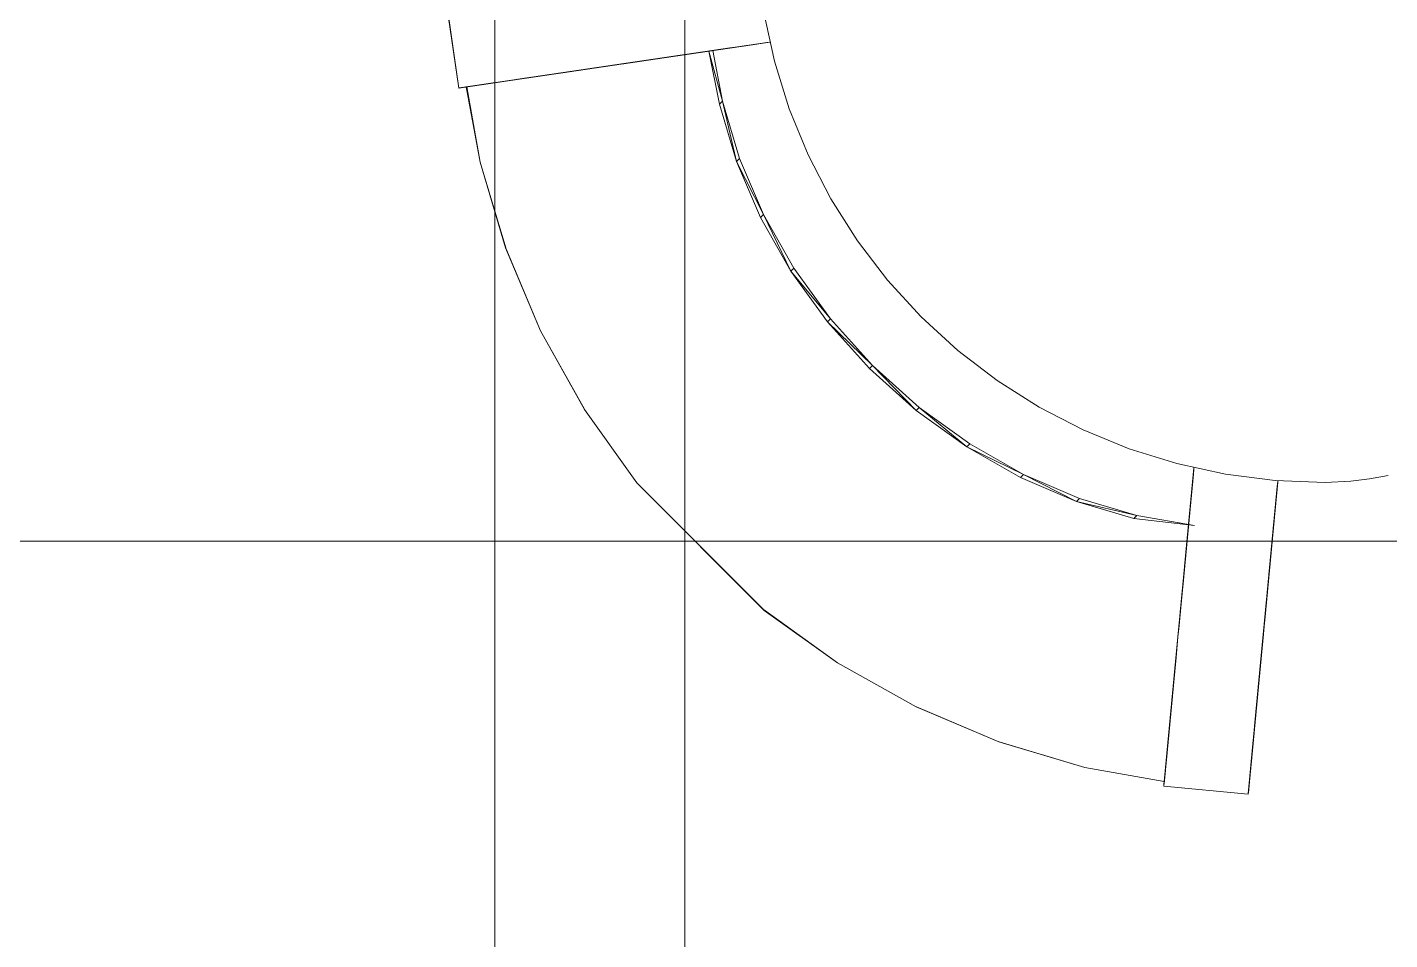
# Model space of a CAD drawing. Extents: x -566 to 72611, y -487 to 32334.
# Drawn here: x 49.32 to 67.44, y 24.84 to 36.98 of the extents above; entities that cross this region are included whole.
import ezdxf

# ---------------------------------------------------------------- set-up
doc = ezdxf.new("R2010")
doc.units = 0
doc.header["$LTSCALE"] = 0.5
doc.header["$MEASUREMENT"] = 0
doc.layers.add('ceilling', color=141, linetype='CONTINUOUS', lineweight=18)
doc.layers.add('floor', color=7, linetype='CONTINUOUS', lineweight=5, true_color=0xcfcfcf)
doc.layers.add('layout', color=7, linetype='CONTINUOUS', lineweight=5, true_color=0xcfcfcf)

msp = doc.modelspace()

# ---------------------------------------------------------------- hatches: boundary and pattern name
at = {"layer": 'floor'}
h = msp.add_hatch(dxfattribs=at)
h.set_pattern_fill('ANSI37', color=256, scale=100, angle=45)
h.set_pattern_definition([(90, (243.028, 267.632), (-12.5, 9e-16), []), (180, (243.028, 267.632), (-9e-16, -12.5), [])])
h.paths.add_polyline_path([(253.46925, 349.5), (154.11744, 349.5), (154.11744, 348.5), (101.14781, 348.5), (101.14781, 349.5), (0, 349.5), (0, 344.5), (36, 344.5, -0.33835703), (0, 308.66941), (0, 308.5), (0, 173.75), (253.46925, 173.75)])
h.paths.add_polyline_path([(36, 344.5), (0, 344.5), (0, 308.66941, 0.33835703)], flags=17)
h.paths.add_polyline_path([(253.46925, 173.75), (0, 173.75), (0, 173.74997), (0, 169.75), (253.46925, 169.75)])
h.paths.add_polyline_path([(253.46925, 169.75), (0, 169.75), (0, 149.21137), (36, 149.21137, -0.33835703), (0, 113.38078), (0, 113.21137), (0, 29.94998), (0, -5), (253.46925, -5)])
h.paths.add_polyline_path([(36, 149.21137), (0, 149.21137), (0, 113.38078, 0.33835703)], flags=17)
h.paths.add_polyline_path([(575.25, 169.75), (510, 169.75), (474.75, 169.75), (327.5, 169.75), (285.46925, 169.75), (285.46925, 165.75), (253.46925, 165.75), (253.46925, -5), (263.99725, -5), (263.99725, 95.99051), (287, 95.99051), (287, 97.5), (292, 97.5), (292, -5), (341.25, -5), (341.25, 13.02988), (341.25012, 15.02988), (346.24839, 15.02988, 0.36108524), (374.08728, 41.24999), (346.25012, 41.24999), (346.25012, 42.99999), (341.25, 42.99999), (341.25, 44.99999), (341.25, 97.5), (357.75, 97.5), (405.75, 97.5), (575.25, 97.5)])

# ---------------------------------------------------------------- linework, layer by layer
at = {"layer": 'ceilling'}
msp.add_line((58.06343, 169.75), (58.06343, -5), dxfattribs=at)
at = {"layer": 'layout'}
for points in [[(55.05875, 36.1685, 2.3725), (54.89531, 37.28333, 2.41261), (54.89406, 37.2832, 2.3725)], [(59.25301, 36.52538, -9.66339), (59.1121, 37.17401, -10.79021), (59.25301, 36.52538, -10.79021)], [(59.1121, 37.17401, -10.79021), (59.25301, 36.52538, -9.66339), (59.1121, 37.17401, -9.66339)], [(57.42163, 36.51735, -6.62705), (58.49921, 36.67652, -6.42702), (56.72363, 36.41433, -3.52189)], [(56.72363, 36.41433, -3.52189), (58.49921, 36.67652, -6.42702), (57.79719, 36.57285, -3.30401)], [(56.92414, 36.44394, -23.26528), (58.00237, 36.60315, -23.46133), (58.10901, 36.6189, -22.93483)], [(56.92414, 36.44394, -23.26528), (58.10901, 36.6189, -22.93483), (57.03126, 36.45973, -22.73653)], [(57.03126, 36.45973, -22.73653), (58.10901, 36.6189, -22.93483), (58.21687, 36.63483, -22.40855)], [(57.03126, 36.45973, -22.73653), (58.21687, 36.63483, -22.40855), (57.13968, 36.47579, -22.20801)], [(57.13968, 36.47579, -22.20801), (58.21687, 36.63483, -22.40855), (58.32597, 36.65088, -21.88249)], [(57.13968, 36.47579, -22.20801), (58.32597, 36.65088, -21.88249), (57.24921, 36.49193, -21.67971)], [(57.24921, 36.49193, -21.67971), (58.32597, 36.65088, -21.88249), (58.43633, 36.66724, -21.35667)], [(57.24921, 36.49193, -21.67971), (58.43633, 36.66724, -21.35667), (57.35996, 36.50824, -21.15164)], [(57.35996, 36.50824, -21.15164), (58.43633, 36.66724, -21.35667), (58.54824, 36.68377, -20.82926)], [(57.35996, 36.50824, -21.15164), (58.54824, 36.68377, -20.82926), (57.47152, 36.52477, -20.62576)], [(58.09624, 36.617, -10.24316), (59.18227, 36.77738, -10.08892), (57.42163, 36.51735, -6.62705)], [(57.42163, 36.51735, -6.62705), (59.18227, 36.77738, -10.08892), (58.49921, 36.67652, -6.42702)], [(57.47152, 36.52477, -20.62576), (58.54824, 36.68377, -20.82926), (58.66256, 36.70064, -20.27553)], [(57.47152, 36.52477, -20.62576), (58.66256, 36.70064, -20.27553), (57.58403, 36.54139, -20.08112)], [(57.58403, 36.54139, -20.08112), (58.66256, 36.70064, -20.27553), (58.76994, 36.71653, -19.71866)], [(57.58403, 36.54139, -20.08112), (58.76994, 36.71653, -19.71866), (57.68891, 36.55684, -19.53712)], [(57.68891, 36.55684, -19.53712), (58.76994, 36.71653, -19.71866), (58.86989, 36.7312, -19.16055)], [(57.68891, 36.55684, -19.53712), (58.86989, 36.7312, -19.16055), (57.78662, 36.57134, -18.99194)], [(57.78662, 36.57134, -18.99194), (58.86989, 36.7312, -19.16055), (58.96251, 36.74492, -18.6013)], [(57.78662, 36.57134, -18.99194), (58.96251, 36.74492, -18.6013), (57.87708, 36.58463, -18.44562)], [(57.87708, 36.58463, -18.44562), (58.96251, 36.74492, -18.6013), (59.04779, 36.75753, -18.04098)], [(57.87708, 36.58463, -18.44562), (59.04779, 36.75753, -18.04098), (57.96037, 36.59698, -17.89826)], [(57.96037, 36.59698, -17.89826), (59.04779, 36.75753, -18.04098), (59.12556, 36.76901, -17.47968)], [(57.96037, 36.59698, -17.89826), (59.12556, 36.76901, -17.47968), (58.03638, 36.60816, -17.34996)], [(58.03638, 36.60816, -17.34996), (59.12556, 36.76901, -17.47968), (59.19596, 36.77941, -16.91752)], [(58.03638, 36.60816, -17.34996), (59.19596, 36.77941, -16.91752), (58.10508, 36.61834, -16.8008)], [(58.38115, 36.65906, -21.61958), (58.56239, 35.9941, -7.70406), (58.43633, 36.66724, -21.35667)], [(58.56239, 35.9941, -7.70406), (58.38115, 36.65906, -21.61958), (58.52174, 35.95344, -6.81451)], [(55.70708, 36.26423, 0.5901), (56.83252, 36.43043, 0.64411), (55.63595, 36.2537, 0.81604)], [(55.63595, 36.2537, 0.81604), (56.83252, 36.43043, 0.64411), (56.76066, 36.41977, 0.88293)], [(55.77527, 36.27424, 0.36337), (56.9014, 36.44061, 0.40448), (55.70708, 36.26423, 0.5901)], [(55.70708, 36.26423, 0.5901), (56.9014, 36.44061, 0.40448), (56.83252, 36.43043, 0.64411)], [(55.84065, 36.28395, 0.13587), (56.96687, 36.45024, 0.16516), (55.77527, 36.27424, 0.36337)], [(55.77527, 36.27424, 0.36337), (56.96687, 36.45024, 0.16516), (56.9014, 36.44061, 0.40448)], [(55.9034, 36.29319, -0.09352), (57.02008, 36.45814, -0.03547), (55.84065, 36.28395, 0.13587)], [(55.84065, 36.28395, 0.13587), (57.02008, 36.45814, -0.03547), (56.96687, 36.45024, 0.16516)], [(55.95515, 36.30082, -0.28871), (57.07231, 36.46582, -0.23518), (55.9034, 36.29319, -0.09352)], [(55.9034, 36.29319, -0.09352), (57.07231, 36.46582, -0.23518), (57.02008, 36.45814, -0.03547)], [(56.0066, 36.30842, -0.48521), (57.12392, 36.47342, -0.43505), (55.95515, 36.30082, -0.28871)], [(55.95515, 36.30082, -0.28871), (57.12392, 36.47342, -0.43505), (57.07231, 36.46582, -0.23518)], [(56.05731, 36.31589, -0.68188), (57.17476, 36.48092, -0.63507), (56.0066, 36.30842, -0.48521)], [(56.0066, 36.30842, -0.48521), (57.17476, 36.48092, -0.63507), (57.12392, 36.47342, -0.43505)], [(56.1075, 36.32335, -0.87869), (57.22504, 36.4883, -0.83524), (56.05731, 36.31589, -0.68188)], [(56.05731, 36.31589, -0.68188), (57.22504, 36.4883, -0.83524), (57.17476, 36.48092, -0.63507)], [(56.15687, 36.3306, -1.07565), (57.27463, 36.49568, -1.03557), (56.1075, 36.32335, -0.87869)], [(56.1075, 36.32335, -0.87869), (57.27463, 36.49568, -1.03557), (57.22504, 36.4883, -0.83524)], [(56.20573, 36.33785, -1.27277), (57.32353, 36.50289, -1.23604), (56.15687, 36.3306, -1.07565)], [(56.15687, 36.3306, -1.07565), (57.32353, 36.50289, -1.23604), (57.27463, 36.49568, -1.03557)], [(56.25385, 36.34498, -1.47002), (57.37182, 36.51001, -1.43665), (56.20573, 36.33785, -1.27277)], [(56.20573, 36.33785, -1.27277), (57.37182, 36.51001, -1.43665), (57.32353, 36.50289, -1.23604)], [(57.38788, 36.51243, -26.62492), (56.20858, 36.33829, -26.97201), (57.28952, 36.49789, -27.15346)], [(56.20858, 36.33829, -26.97201), (57.38788, 36.51243, -26.62492), (56.30702, 36.35274, -26.44234)], [(56.30128, 36.35192, -1.66742), (57.41934, 36.51705, -1.63742), (56.25385, 36.34498, -1.47002)], [(56.25385, 36.34498, -1.47002), (57.41934, 36.51705, -1.63742), (57.37182, 36.51001, -1.43665)], [(56.34806, 36.35883, -1.86497), (57.4663, 36.52395, -1.83832), (56.30128, 36.35192, -1.66742)], [(56.30128, 36.35192, -1.66742), (57.4663, 36.52395, -1.83832), (57.41934, 36.51705, -1.63742)], [(56.30702, 36.35274, -26.44234), (57.38788, 36.51243, -26.62492), (57.48719, 36.52706, -26.09712)], [(56.30702, 36.35274, -26.44234), (57.48719, 36.52706, -26.09712), (56.40685, 36.36755, -25.9123)], [(56.39424, 36.36565, -2.06264), (57.51256, 36.53086, -2.03936), (56.34806, 36.35883, -1.86497)], [(56.34806, 36.35883, -1.86497), (57.51256, 36.53086, -2.03936), (57.4663, 36.52395, -1.83832)], [(56.43978, 36.37242, -2.26046), (57.55801, 36.53755, -2.24016), (56.39424, 36.36565, -2.06264)], [(56.39424, 36.36565, -2.06264), (57.55801, 36.53755, -2.24016), (57.51256, 36.53086, -2.03936)], [(56.40685, 36.36755, -25.9123), (57.48719, 36.52706, -26.09712), (57.58779, 36.54195, -25.56954)], [(56.40685, 36.36755, -25.9123), (57.58779, 36.54195, -25.56954), (56.50792, 36.38248, -25.38247)], [(56.48475, 36.37907, -2.45884), (57.55801, 36.53755, -2.24016), (56.43978, 36.37242, -2.26046)], [(56.72363, 36.41433, -3.52189), (57.79719, 36.57285, -3.30401), (56.48475, 36.37907, -2.45884)], [(56.48475, 36.37907, -2.45884), (57.79719, 36.57285, -3.30401), (57.55801, 36.53755, -2.24016)], [(56.50792, 36.38248, -25.38247), (57.58779, 36.54195, -25.56954), (57.68964, 36.55697, -25.04217)], [(56.50792, 36.38248, -25.38247), (57.68964, 36.55697, -25.04217), (56.61008, 36.39754, -24.85285)], [(56.61008, 36.39754, -24.85285), (57.68964, 36.55697, -25.04217), (57.79266, 36.5722, -24.51501)], [(56.61008, 36.39754, -24.85285), (57.79266, 36.5722, -24.51501), (56.71357, 36.41282, -24.32344)], [(56.71357, 36.41282, -24.32344), (57.79266, 36.5722, -24.51501), (57.89689, 36.58761, -23.98806)], [(56.81827, 36.42827, -23.79425), (57.89689, 36.58761, -23.98806), (56.71357, 36.41282, -24.32344)], [(56.81827, 36.42827, -23.79425), (57.89689, 36.58761, -23.98806), (58.00237, 36.60315, -23.46133)], [(56.81827, 36.42827, -23.79425), (58.00237, 36.60315, -23.46133), (56.92414, 36.44394, -23.26528)], [(59.44977, 35.89255, -9.66339), (59.25301, 36.52538, -10.79021), (59.44977, 35.89255, -10.79021)], [(59.25301, 36.52538, -10.79021), (59.44977, 35.89255, -9.66339), (59.25301, 36.52538, -9.66339)], [(55.1496, 36.18192, 2.15306), (56.0741, 36.31843, 2.15663), (55.05875, 36.1685, 2.3725)], [(55.05875, 36.1685, 2.3725), (56.0741, 36.31843, 2.15663), (55.98519, 36.30531, 2.29151)], [(55.05875, 36.1685, 2.3725), (55.98519, 36.30531, 2.29151), (55.89378, 36.29176, 2.42491)], [(55.05875, 36.1685, 2.3725), (55.89378, 36.29176, 2.42491), (55.05996, 36.16867, 2.41261)], [(55.05996, 36.16867, 2.41261), (55.89378, 36.29176, 2.42491), (55.0657, 36.16949, 2.45235)], [(55.0657, 36.16949, 2.45235), (55.89378, 36.29176, 2.42491), (55.80004, 36.27795, 2.55679)], [(55.0657, 36.16949, 2.45235), (55.80004, 36.27795, 2.55679), (55.07593, 36.171, 2.49127)], [(55.07593, 36.171, 2.49127), (55.80004, 36.27795, 2.55679), (55.09052, 36.17316, 2.52892)], [(55.09052, 36.17316, 2.52892), (55.80004, 36.27795, 2.55679), (55.1092, 36.17588, 2.56487)], [(55.1092, 36.17588, 2.56487), (55.80004, 36.27795, 2.55679), (55.77311, 36.27398, 2.59033)], [(55.1092, 36.17588, 2.56487), (55.77311, 36.27398, 2.59033), (55.1319, 36.17925, 2.59869)], [(55.1319, 36.17925, 2.59869), (55.77311, 36.27398, 2.59033), (55.7429, 36.26949, 2.62125)], [(55.1319, 36.17925, 2.59869), (55.7429, 36.26949, 2.62125), (55.15836, 36.18318, 2.62999)], [(55.23773, 36.19496, 1.9326), (56.16058, 36.33121, 2.02032), (55.1496, 36.18192, 2.15306)], [(55.1496, 36.18192, 2.15306), (56.16058, 36.33121, 2.02032), (56.0741, 36.31843, 2.15663)], [(55.15836, 36.18318, 2.62999), (55.7429, 36.26949, 2.62125), (55.70967, 36.26457, 2.64924)], [(55.15836, 36.18318, 2.62999), (55.70967, 36.26457, 2.64924), (55.18814, 36.18758, 2.65841)], [(55.18814, 36.18758, 2.65841), (55.70967, 36.26457, 2.64924), (55.67384, 36.25931, 2.67405)], [(55.18814, 36.18758, 2.65841), (55.67384, 36.25931, 2.67405), (55.22107, 36.19245, 2.68362)], [(55.22107, 36.19245, 2.68362), (55.67384, 36.25931, 2.67405), (55.63552, 36.25361, 2.69545)], [(55.22107, 36.19245, 2.68362), (55.63552, 36.25361, 2.69545), (55.25655, 36.19772, 2.70532)], [(55.32305, 36.20752, 1.71115), (56.32597, 36.35555, 1.74352), (55.23773, 36.19496, 1.9326)], [(55.23773, 36.19496, 1.9326), (56.32597, 36.35555, 1.74352), (56.24453, 36.34359, 1.8826)], [(55.23773, 36.19496, 1.9326), (56.24453, 36.34359, 1.8826), (56.16058, 36.33121, 2.02032)], [(55.25655, 36.19772, 2.70532), (55.63552, 36.25361, 2.69545), (55.59534, 36.2477, 2.71323)], [(55.25655, 36.19772, 2.70532), (55.59534, 36.2477, 2.71323), (55.27899, 36.201, 2.716)], [(55.27899, 36.201, 2.716), (55.59534, 36.2477, 2.71323), (55.55348, 36.24157, 2.72723)], [(55.40549, 36.21969, 1.48873), (56.4049, 36.36725, 1.60313), (55.32305, 36.20752, 1.71115)], [(55.32305, 36.20752, 1.71115), (56.4049, 36.36725, 1.60313), (56.32597, 36.35555, 1.74352)], [(55.4852, 36.23147, 1.26539), (56.55505, 36.38939, 1.31857), (55.40549, 36.21969, 1.48873)], [(55.40549, 36.21969, 1.48873), (56.55505, 36.38939, 1.31857), (56.48129, 36.37855, 1.46147)], [(55.40549, 36.21969, 1.48873), (56.48129, 36.37855, 1.46147), (56.4049, 36.36725, 1.60313)], [(55.56193, 36.24278, 1.04115), (56.62618, 36.39992, 1.1745), (55.4852, 36.23147, 1.26539)], [(55.4852, 36.23147, 1.26539), (56.62618, 36.39992, 1.1745), (56.55505, 36.38939, 1.31857)], [(55.63595, 36.2537, 0.81604), (56.76066, 36.41977, 0.88293), (55.56193, 36.24278, 1.04115)], [(55.56193, 36.24278, 1.04115), (56.76066, 36.41977, 0.88293), (56.69476, 36.41006, 1.02927)], [(55.56193, 36.24278, 1.04115), (56.69476, 36.41006, 1.02927), (56.62618, 36.39992, 1.1745)], [(55.34014, 35.1838, 2.30042), (55.15279, 36.18236, 2.65727), (55.16342, 36.18392, 2.62991)], [(55.27899, 36.201, 2.716), (55.55348, 36.24157, 2.72723), (55.33389, 36.20911, 2.73724)], [(55.33389, 36.20911, 2.73724), (55.29431, 36.20329, 2.72327), (55.27899, 36.201, 2.716)], [(55.33389, 36.20911, 2.73724), (55.55348, 36.24157, 2.72723), (55.51036, 36.23514, 2.73733)], [(55.33389, 36.20911, 2.73724), (55.51036, 36.23514, 2.73733), (55.37782, 36.21559, 2.74337)], [(55.37782, 36.21559, 2.74337), (55.51036, 36.23514, 2.73733), (55.46643, 36.22866, 2.74341)], [(55.37782, 36.21559, 2.74337), (55.46643, 36.22866, 2.74341), (55.42206, 36.2221, 2.74544)], [(58.74866, 35.19153, -6.83897), (58.56239, 35.9941, -7.70406), (58.52174, 35.95344, -6.81451)], [(58.56239, 35.9941, -7.70406), (58.74866, 35.19153, -6.83897), (58.78932, 35.23218, -7.72852)], [(59.70082, 35.28017, -9.66339), (59.44977, 35.89255, -10.79021), (59.70082, 35.28017, -10.79021)], [(59.44977, 35.89255, -10.79021), (59.70082, 35.28017, -9.66339), (59.44977, 35.89255, -9.66339)], [(55.34014, 35.1838, 2.30042), (55.67997, 34.04278, 2.21686), (55.67833, 34.04079, 2.25709)], [(58.74866, 35.19153, -6.83897), (59.10839, 34.48757, -7.74798), (58.78932, 35.23218, -7.72852)], [(59.10839, 34.48757, -7.74798), (58.74866, 35.19153, -6.83897), (59.06773, 34.44691, -6.85843)], [(60.00425, 34.69277, -9.66339), (59.70082, 35.28017, -10.79021), (60.00425, 34.69277, -10.79021)], [(59.70082, 35.28017, -10.79021), (60.00425, 34.69277, -9.66339), (59.70082, 35.28017, -9.66339)], [(60.35789, 34.1349, -9.66339), (60.00425, 34.69277, -10.79021), (60.35789, 34.1349, -10.79021)], [(60.00425, 34.69277, -10.79021), (60.35789, 34.1349, -9.66339), (60.00425, 34.69277, -9.66339)], [(59.47368, 33.73195, -6.87256), (59.10839, 34.48757, -7.74798), (59.06773, 34.44691, -6.85843)], [(59.10839, 34.48757, -7.74798), (59.47368, 33.73195, -6.87256), (59.51434, 33.77261, -7.76212)], [(60.75898, 33.61055, -9.66339), (60.35789, 34.1349, -10.79021), (60.75898, 33.61055, -10.79021)], [(60.35789, 34.1349, -10.79021), (60.75898, 33.61055, -9.66339), (60.35789, 34.1349, -9.66339)], [(56.14267, 32.93926, 2.22424), (55.68019, 34.03997, 2.29725), (55.67833, 34.04079, 2.25709)], [(59.47368, 33.73195, -6.87256), (60.00038, 33.09908, -7.77069), (59.51434, 33.77261, -7.76212)], [(60.00038, 33.09908, -7.77069), (59.47368, 33.73195, -6.87256), (59.95973, 33.05842, -6.88113)], [(61.20463, 33.12381, -9.66339), (60.75898, 33.61055, -10.79021), (61.20463, 33.12381, -10.79021)], [(60.75898, 33.61055, -10.79021), (61.20463, 33.12381, -9.66339), (60.75898, 33.61055, -9.66339)], [(59.95973, 33.05842, -6.88113), (60.55853, 32.47809, -7.77356), (60.00038, 33.09908, -7.77069)], [(60.55853, 32.47809, -7.77356), (59.95973, 33.05842, -6.88113), (60.51779, 32.43735, -6.88401)], [(61.69139, 32.67813, -9.66339), (61.20463, 33.12381, -10.79021), (61.69139, 32.67813, -10.79021)], [(61.20463, 33.12381, -10.79021), (61.69139, 32.67813, -9.66339), (61.20463, 33.12381, -9.66339)], [(56.14267, 32.93926, 2.22424), (56.72894, 31.895, 2.16207), (56.72715, 31.89317, 2.20231)], [(62.21575, 32.27704, -9.66339), (61.69139, 32.67813, -10.79021), (62.21575, 32.27704, -10.79021)], [(61.69139, 32.67813, -10.79021), (62.21575, 32.27704, -9.66339), (61.69139, 32.67813, -9.66339)], [(61.13884, 31.87931, -6.88113), (60.55853, 32.47809, -7.77356), (60.51779, 32.43735, -6.88401)], [(61.17949, 31.91997, -7.77069), (61.13884, 31.87931, -6.88113), (60.55853, 32.47809, -7.77356)], [(62.77361, 31.9234, -9.66339), (62.21575, 32.27704, -10.79021), (62.77361, 31.9234, -10.79021)], [(62.21575, 32.27704, -10.79021), (62.77361, 31.9234, -9.66339), (62.21575, 32.27704, -9.66339)], [(57.42433, 30.91632, 2.19157), (56.72863, 31.89341, 2.2425), (56.72715, 31.89317, 2.20231)], [(61.81237, 31.39326, -6.87256), (61.17949, 31.91997, -7.77069), (61.13884, 31.87931, -6.88113)], [(61.17949, 31.91997, -7.77069), (61.81237, 31.39326, -6.87256), (61.85302, 31.43392, -7.76212)], [(63.36102, 31.61998, -9.66339), (62.77361, 31.9234, -10.79021), (63.36102, 31.61998, -10.79021)], [(62.77361, 31.9234, -10.79021), (63.36102, 31.61998, -9.66339), (62.77361, 31.9234, -9.66339)], [(63.97339, 31.36892, -9.66339), (63.36102, 31.61998, -10.79021), (63.97339, 31.36892, -10.79021)], [(63.36102, 31.61998, -10.79021), (63.97339, 31.36892, -9.66339), (63.36102, 31.61998, -9.66339)], [(61.81237, 31.39326, -6.87256), (62.56798, 31.02797, -7.74798), (61.85302, 31.43392, -7.76212)], [(62.56798, 31.02797, -7.74798), (61.81237, 31.39326, -6.87256), (62.52733, 30.98732, -6.85843)], [(64.60622, 31.17216, -9.66339), (63.97339, 31.36892, -10.79021), (64.60622, 31.17216, -10.79021)], [(63.97339, 31.36892, -10.79021), (64.60622, 31.17216, -9.66339), (63.97339, 31.36892, -9.66339)], [(65.25485, 31.03125, -9.66339), (64.60622, 31.17216, -10.79021), (65.25485, 31.03125, -10.79021)], [(64.60622, 31.17216, -10.79021), (65.25485, 31.03125, -9.66339), (64.60622, 31.17216, -9.66339)], [(63.27194, 30.66825, -6.83897), (62.56798, 31.02797, -7.74798), (62.52733, 30.98732, -6.85843)], [(62.56798, 31.02797, -7.74798), (63.27194, 30.66825, -6.83897), (63.3126, 30.7089, -7.72852)], [(64.82597, 31.03114, -10.00816), (64.7226, 29.93816, -10.16241), (64.65845, 29.2593, -6.5463)], [(64.82597, 31.03114, -10.00816), (64.65845, 29.2593, -6.5463), (64.76093, 30.34367, -6.34628)], [(64.82055, 30.97407, -17.39893), (64.7169, 29.87791, -17.26921), (64.82724, 31.04489, -16.83677)], [(64.82724, 31.04489, -16.83677), (64.7169, 29.87791, -17.26921), (64.72349, 29.94711, -16.72005)], [(64.8289, 31.06222, -10.2487), (64.72515, 29.96513, -10.37168), (64.7226, 29.93816, -10.16241)], [(64.8289, 31.06222, -10.2487), (64.7226, 29.93816, -10.16241), (64.82597, 31.03114, -10.00816)], [(64.82724, 31.04489, -16.83677), (64.72349, 29.94711, -16.72005), (64.83324, 31.10829, -16.2738)], [(64.83324, 31.10829, -16.2738), (64.72349, 29.94711, -16.72005), (64.72929, 30.00898, -16.1701)], [(64.83149, 31.09019, -10.4775), (64.72776, 29.99239, -10.59401), (64.72515, 29.96513, -10.37168)], [(64.83149, 31.09019, -10.4775), (64.72515, 29.96513, -10.37168), (64.8289, 31.06222, -10.2487)], [(64.83401, 31.11666, -10.70647), (64.73018, 30.01811, -10.81648), (64.72776, 29.99239, -10.59401)], [(64.83401, 31.11666, -10.70647), (64.72776, 29.99239, -10.59401), (64.83149, 31.09019, -10.4775)], [(65.91425, 30.94707, -9.66339), (65.25485, 31.03125, -10.79021), (65.91425, 30.94707, -10.79021)], [(65.25485, 31.03125, -10.79021), (65.91425, 30.94707, -9.66339), (65.25485, 31.03125, -9.66339)], [(67.16927, 30.96936, -9.66339), (67.41668, 31.01405, -10.79021), (67.41668, 31.01405, -9.66339)], [(67.41668, 31.01405, -10.79021), (67.16927, 30.96936, -9.66339), (67.16927, 30.96936, -10.79021)], [(59.1195, 29.22063, 2.24431), (57.42433, 30.91632, 2.19157), (59.11918, 29.21923, 2.20412)], [(64.79623, 30.71682, -19.0798), (64.69319, 29.62662, -18.91118), (64.80506, 30.81002, -18.52055)], [(64.80506, 30.81002, -18.52055), (64.69319, 29.62662, -18.91118), (64.70178, 29.71764, -18.36487)], [(64.80506, 30.81002, -18.52055), (64.70178, 29.71764, -18.36487), (64.81317, 30.89582, -17.96023)], [(64.81317, 30.89582, -17.96023), (64.70178, 29.71764, -18.36487), (64.70968, 29.80141, -17.81751)], [(64.81317, 30.89582, -17.96023), (64.70968, 29.80141, -17.81751), (64.82055, 30.97407, -17.39893)], [(64.82055, 30.97407, -17.39893), (64.70968, 29.80141, -17.81751), (64.7169, 29.87791, -17.26921)], [(65.84444, 29.8321, -10.16241), (65.94778, 30.9251, -10.00816), (65.78026, 29.15326, -6.5463)], [(65.78026, 29.15326, -6.5463), (65.94778, 30.9251, -10.00816), (65.88274, 30.23763, -6.34628)], [(65.83149, 29.69537, -17.81751), (65.93501, 30.78976, -17.96023), (65.94236, 30.86803, -17.39893)], [(65.83149, 29.69537, -17.81751), (65.94236, 30.86803, -17.39893), (65.83872, 29.77187, -17.26921)], [(65.83872, 29.77187, -17.26921), (65.94236, 30.86803, -17.39893), (65.94905, 30.93885, -16.83677)], [(65.83872, 29.77187, -17.26921), (65.94905, 30.93885, -16.83677), (65.8453, 29.84107, -16.72005)], [(66.57964, 30.92042, -9.66339), (65.91425, 30.94707, -10.79021), (66.57964, 30.92042, -10.79021)], [(65.91425, 30.94707, -10.79021), (66.57964, 30.92042, -9.66339), (65.91425, 30.94707, -9.66339)], [(66.57964, 30.92042, -9.66339), (66.92029, 30.93626, -10.79021), (66.92029, 30.93626, -9.66339)], [(66.92029, 30.93626, -10.79021), (66.57964, 30.92042, -9.66339), (66.57964, 30.92042, -10.79021)], [(66.92029, 30.93626, -9.66339), (67.16927, 30.96936, -10.79021), (67.16927, 30.96936, -9.66339)], [(67.16927, 30.96936, -10.79021), (66.92029, 30.93626, -9.66339), (66.92029, 30.93626, -10.79021)], [(63.27194, 30.66825, -6.83897), (64.07454, 30.48195, -7.70406), (63.3126, 30.7089, -7.72852)], [(64.07454, 30.48195, -7.70406), (63.27194, 30.66825, -6.83897), (64.03388, 30.4413, -6.81451)], [(64.78673, 30.61618, -19.6379), (64.68385, 29.52824, -19.45638), (64.79623, 30.71682, -19.0798)], [(64.79623, 30.71682, -19.0798), (64.68385, 29.52824, -19.45638), (64.69319, 29.62662, -18.91118)], [(65.815, 29.52058, -18.91119), (65.91807, 30.61076, -19.0798), (65.92687, 30.70398, -18.52055)], [(65.815, 29.52058, -18.91119), (65.92687, 30.70398, -18.52055), (65.82359, 29.6116, -18.36487)], [(65.82359, 29.6116, -18.36487), (65.92687, 30.70398, -18.52055), (65.93501, 30.78976, -17.96023)], [(65.82359, 29.6116, -18.36487), (65.93501, 30.78976, -17.96023), (65.83149, 29.69537, -17.81751)], [(64.03388, 30.4413, -6.81451), (64.8412, 30.35093, -7.675), (64.07454, 30.48195, -7.70406)], [(64.76561, 30.39303, -20.7485), (64.66324, 29.30958, -20.54501), (64.77653, 30.50813, -20.19478)], [(64.77653, 30.50813, -20.19478), (64.66324, 29.30958, -20.54501), (64.67388, 29.42272, -20.00036)], [(64.77653, 30.50813, -20.19478), (64.67388, 29.42272, -20.00036), (64.78673, 30.61618, -19.6379)], [(64.78673, 30.61618, -19.6379), (64.67388, 29.42272, -20.00036), (64.68385, 29.52824, -19.45638)], [(65.79569, 29.31668, -20.00036), (65.89834, 30.40209, -20.19477), (65.90855, 30.51014, -19.63791)], [(65.79569, 29.31668, -20.00036), (65.90855, 30.51014, -19.63791), (65.80566, 29.4222, -19.45638)], [(65.80566, 29.4222, -19.45638), (65.90855, 30.51014, -19.63791), (65.91807, 30.61076, -19.0798)], [(65.80566, 29.4222, -19.45638), (65.91807, 30.61076, -19.0798), (65.815, 29.52058, -18.91119)], [(64.74446, 30.16938, -21.80174), (64.64207, 29.08578, -21.59896), (64.75497, 30.2804, -21.27591)], [(64.75497, 30.2804, -21.27591), (64.64207, 29.08578, -21.59896), (64.65262, 29.19728, -21.07088)], [(64.75497, 30.2804, -21.27591), (64.65262, 29.19728, -21.07088), (64.76561, 30.39303, -20.7485)], [(64.76561, 30.39303, -20.7485), (64.65262, 29.19728, -21.07088), (64.66324, 29.30958, -20.54501)], [(64.67139, 29.39654, -2.1594), (64.76093, 30.34367, -6.34628), (64.69416, 29.63722, -3.22326)], [(65.77444, 29.09124, -21.07089), (65.87679, 30.17436, -21.27591), (65.88742, 30.28699, -20.7485)], [(65.77444, 29.09124, -21.07089), (65.88742, 30.28699, -20.7485), (65.78505, 29.20354, -20.54501)], [(65.78505, 29.20354, -20.54501), (65.88742, 30.28699, -20.7485), (65.89834, 30.40209, -20.19477)], [(65.78505, 29.20354, -20.54501), (65.89834, 30.40209, -20.19477), (65.79569, 29.31668, -20.00036)], [(64.73408, 30.05961, -22.3278), (64.63165, 28.97553, -22.12726), (64.74446, 30.16938, -21.80174)], [(64.74446, 30.16938, -21.80174), (64.63165, 28.97553, -22.12726), (64.64207, 29.08578, -21.59896)], [(65.78026, 29.15326, -6.5463), (65.88274, 30.23763, -6.34628), (65.71391, 28.45088, -3.44113)], [(65.71391, 28.45088, -3.44113), (65.88274, 30.23763, -6.34628), (65.81598, 29.53118, -3.22326)], [(65.76388, 28.97974, -21.59896), (65.86628, 30.06334, -21.80174), (65.87679, 30.17436, -21.27591)], [(65.76388, 28.97974, -21.59896), (65.87679, 30.17436, -21.27591), (65.77444, 29.09124, -21.07089)], [(64.72385, 29.95106, -22.85408), (64.62129, 28.86643, -22.65578), (64.73408, 30.05961, -22.3278)], [(64.73408, 30.05961, -22.3278), (64.62129, 28.86643, -22.65578), (64.63165, 28.97553, -22.12726)], [(65.7431, 28.76039, -22.65578), (65.84567, 29.84502, -22.85408), (65.8559, 29.95357, -22.3278)], [(65.7431, 28.76039, -22.65578), (65.8559, 29.95357, -22.3278), (65.75346, 28.86949, -22.12726)], [(65.75346, 28.86949, -22.12726), (65.8559, 29.95357, -22.3278), (65.86628, 30.06334, -21.80174)], [(65.75346, 28.86949, -22.12726), (65.86628, 30.06334, -21.80174), (65.76388, 28.97974, -21.59896)], [(65.72286, 28.54602, -23.7135), (65.82545, 29.6315, -23.90731), (65.83548, 29.73764, -23.38058)], [(65.72286, 28.54602, -23.7135), (65.83548, 29.73764, -23.38058), (65.73294, 28.65264, -23.18453)], [(65.73294, 28.65264, -23.18453), (65.83548, 29.73764, -23.38058), (65.84567, 29.84502, -22.85408)], [(65.73294, 28.65264, -23.18453), (65.84567, 29.84502, -22.85408), (65.7431, 28.76039, -22.65578)], [(65.71289, 28.44067, -24.24269), (65.81554, 29.5266, -24.43426), (65.82545, 29.6315, -23.90731)], [(65.71289, 28.44067, -24.24269), (65.82545, 29.6315, -23.90731), (65.72286, 28.54602, -23.7135)], [(65.71391, 28.45088, -3.44113), (65.81598, 29.53118, -3.22326), (65.69114, 28.21038, -2.37809)], [(65.69114, 28.21038, -2.37809), (65.81598, 29.53118, -3.22326), (65.79321, 29.2905, -2.1594)], [(65.69336, 28.2337, -25.30172), (65.79606, 29.32045, -25.48879), (65.80577, 29.42296, -24.96142)], [(65.69336, 28.2337, -25.30172), (65.80577, 29.42296, -24.96142), (65.70305, 28.33657, -24.77209)], [(65.70305, 28.33657, -24.77209), (65.80577, 29.42296, -24.96142), (65.81554, 29.5266, -24.43426)], [(65.70305, 28.33657, -24.77209), (65.81554, 29.5266, -24.43426), (65.71289, 28.44067, -24.24269)], [(59.12114, 29.22072, 2.16389), (60.09497, 28.52086, 2.22723), (59.11918, 29.21923, 2.20412)], [(65.67811, 28.07288, -1.78421), (65.78451, 29.19821, -1.75757), (65.67373, 28.02581, -1.58666)], [(65.67373, 28.02581, -1.58666), (65.78451, 29.19821, -1.75757), (65.78007, 29.15104, -1.55666)], [(65.6742, 28.03155, -26.36159), (65.77703, 29.11921, -26.54417), (65.78648, 29.2192, -26.01637)], [(65.6742, 28.03155, -26.36159), (65.78648, 29.2192, -26.01637), (65.68372, 28.132, -25.83155)], [(65.68255, 28.11936, -1.9819), (65.78892, 29.24473, -1.95861), (65.67811, 28.07288, -1.78421)], [(65.67811, 28.07288, -1.78421), (65.78892, 29.24473, -1.95861), (65.78451, 29.19821, -1.75757)], [(65.68685, 28.16513, -2.17971), (65.79321, 29.2905, -2.1594), (65.68255, 28.11936, -1.9819)], [(65.68255, 28.11936, -1.9819), (65.79321, 29.2905, -2.1594), (65.78892, 29.24473, -1.95861)], [(65.68372, 28.132, -25.83155), (65.78648, 29.2192, -26.01637), (65.79606, 29.32045, -25.48879)], [(65.68372, 28.132, -25.83155), (65.79606, 29.32045, -25.48879), (65.69336, 28.2337, -25.30172)], [(65.69114, 28.21038, -2.37809), (65.79321, 29.2905, -2.1594), (65.68685, 28.16513, -2.17971)], [(65.65994, 27.88043, -0.9949), (65.76628, 29.00531, -0.95482), (65.65528, 27.83071, -0.79794)], [(65.65528, 27.83071, -0.79794), (65.76628, 29.00531, -0.95482), (65.76157, 28.95546, -0.75449)], [(65.66462, 27.92961, -1.19201), (65.77092, 29.05453, -1.15529), (65.65994, 27.88043, -0.9949)], [(65.65994, 27.88043, -0.9949), (65.77092, 29.05453, -1.15529), (65.76628, 29.00531, -0.95482)], [(65.66919, 27.97803, -1.38927), (65.77551, 29.10311, -1.3559), (65.66462, 27.92961, -1.19201)], [(65.66462, 27.92961, -1.19201), (65.77551, 29.10311, -1.3559), (65.77092, 29.05453, -1.15529)], [(65.77703, 29.11921, -26.54417), (65.66486, 27.93248, -26.89125), (65.76768, 29.02031, -27.0727)], [(65.66486, 27.93248, -26.89125), (65.77703, 29.11921, -26.54417), (65.6742, 28.03155, -26.36159)], [(65.67373, 28.02581, -1.58666), (65.78007, 29.15104, -1.55666), (65.66919, 27.97803, -1.38927)], [(65.66919, 27.97803, -1.38927), (65.78007, 29.15104, -1.55666), (65.77551, 29.10311, -1.3559)], [(64.62129, 28.86643, -22.65578), (64.49533, 27.53381, 0.67086), (64.48853, 27.46223, 0.89679)], [(64.62129, 28.86643, -22.65578), (64.48853, 27.46223, 0.89679), (64.59561, 28.59414, 0.96368)], [(65.64563, 27.72918, -0.40446), (65.75191, 28.85361, -0.35429), (65.64073, 27.67746, -0.20795)], [(65.64073, 27.67746, -0.20795), (65.75191, 28.85361, -0.35429), (65.74703, 28.80169, -0.15443)], [(65.65046, 27.78028, -0.60112), (65.75676, 28.90486, -0.55432), (65.64563, 27.72918, -0.40446)], [(65.64563, 27.72918, -0.40446), (65.75676, 28.90486, -0.55432), (65.75191, 28.85361, -0.35429)], [(65.65528, 27.83071, -0.79794), (65.76157, 28.95546, -0.75449), (65.65046, 27.78028, -0.60112)], [(65.65046, 27.78028, -0.60112), (65.76157, 28.95546, -0.75449), (65.75676, 28.90486, -0.55432)], [(65.62992, 27.56225, 0.21662), (65.73697, 28.69556, 0.24591), (65.62371, 27.49647, 0.44412)], [(65.62371, 27.49647, 0.44412), (65.73697, 28.69556, 0.24591), (65.73082, 28.62973, 0.48523)], [(65.63583, 27.62539, -0.01277), (65.74209, 28.74915, 0.04528), (65.62992, 27.56225, 0.21662)], [(65.62992, 27.56225, 0.21662), (65.74209, 28.74915, 0.04528), (65.73697, 28.69556, 0.24591)], [(65.64073, 27.67746, -0.20795), (65.74703, 28.80169, -0.15443), (65.63583, 27.62539, -0.01277)], [(65.63583, 27.62539, -0.01277), (65.74703, 28.80169, -0.15443), (65.74209, 28.74915, 0.04528)], [(61.1394, 27.93719, 2.30139), (60.09497, 28.52086, 2.22723), (61.13994, 27.93509, 2.26123)], [(64.58279, 28.45884, 1.25525), (64.48158, 27.38787, 1.12189), (64.4742, 27.31048, 1.34614)], [(64.58279, 28.45884, 1.25525), (64.4742, 27.31048, 1.34614), (64.57604, 28.38722, 1.39933)], [(64.59561, 28.59414, 0.96368), (64.48853, 27.46223, 0.89679), (64.48158, 27.38787, 1.12189)], [(64.59561, 28.59414, 0.96368), (64.48158, 27.38787, 1.12189), (64.58929, 28.52779, 1.11002)], [(64.58929, 28.52779, 1.11002), (64.48158, 27.38787, 1.12189), (64.58279, 28.45884, 1.25525)], [(65.61037, 27.35617, 0.89679), (65.71742, 28.4881, 0.96368), (65.6034, 27.28183, 1.12189)], [(65.6034, 27.28183, 1.12189), (65.71742, 28.4881, 0.96368), (65.7111, 28.42175, 1.11002)], [(65.61715, 27.42777, 0.67086), (65.7242, 28.56039, 0.72486), (65.61037, 27.35617, 0.89679)], [(65.61037, 27.35617, 0.89679), (65.7242, 28.56039, 0.72486), (65.71742, 28.4881, 0.96368)], [(65.62371, 27.49647, 0.44412), (65.73082, 28.62973, 0.48523), (65.61715, 27.42777, 0.67086)], [(65.61715, 27.42777, 0.67086), (65.73082, 28.62973, 0.48523), (65.7242, 28.56039, 0.72486)], [(64.57604, 28.38722, 1.39933), (64.4742, 27.31048, 1.34614), (64.46665, 27.23034, 1.56949)], [(64.57604, 28.38722, 1.39933), (64.46665, 27.23034, 1.56949), (64.56898, 28.31297, 1.54223)], [(64.56898, 28.31297, 1.54223), (64.46665, 27.23034, 1.56949), (64.56175, 28.23612, 1.68389)], [(65.59602, 27.20444, 1.34614), (65.69785, 28.28118, 1.39933), (65.58847, 27.1243, 1.56949)], [(65.58847, 27.1243, 1.56949), (65.69785, 28.28118, 1.39933), (65.69079, 28.20693, 1.54223)], [(65.6034, 27.28183, 1.12189), (65.70461, 28.3528, 1.25525), (65.59602, 27.20444, 1.34614)], [(65.59602, 27.20444, 1.34614), (65.70461, 28.3528, 1.25525), (65.69785, 28.28118, 1.39933)], [(65.6034, 27.28183, 1.12189), (65.7111, 28.42175, 1.11002), (65.70461, 28.3528, 1.25525)], [(64.5542, 28.15667, 1.82427), (64.45884, 27.14734, 1.7919), (64.45075, 27.06152, 2.01335)], [(64.5542, 28.15667, 1.82427), (64.45075, 27.06152, 2.01335), (64.54652, 28.07475, 1.96335)], [(64.56175, 28.23612, 1.68389), (64.46665, 27.23034, 1.56949), (64.45884, 27.14734, 1.7919)], [(64.56175, 28.23612, 1.68389), (64.45884, 27.14734, 1.7919), (64.5542, 28.15667, 1.82427)], [(65.58847, 27.1243, 1.56949), (65.68357, 28.13008, 1.68389), (65.58065, 27.0413, 1.7919)], [(65.58065, 27.0413, 1.7919), (65.68357, 28.13008, 1.68389), (65.67601, 28.05063, 1.82428)], [(65.58847, 27.1243, 1.56949), (65.69079, 28.20693, 1.54223), (65.68357, 28.13008, 1.68389)], [(61.13994, 27.93509, 2.26123), (62.23955, 27.47181, 2.3458), (61.1394, 27.93719, 2.30139)], [(61.14214, 27.93652, 2.221), (62.24061, 27.46954, 2.30566), (61.13994, 27.93509, 2.26123)], [(62.23955, 27.47181, 2.3458), (61.13994, 27.93509, 2.26123), (62.24061, 27.46954, 2.30566)], [(64.53851, 27.99023, 2.10107), (64.45075, 27.06152, 2.01335), (64.44229, 26.97279, 2.23382)], [(64.53851, 27.99023, 2.10107), (64.44229, 26.97279, 2.23382), (64.53027, 27.90318, 2.23738)], [(64.54652, 28.07475, 1.96335), (64.45075, 27.06152, 2.01335), (64.53851, 27.99023, 2.10107)], [(65.58065, 27.0413, 1.7919), (65.67601, 28.05063, 1.82428), (65.57256, 26.95548, 2.01335)], [(65.57256, 26.95548, 2.01335), (65.67601, 28.05063, 1.82428), (65.66833, 27.96871, 1.96335)], [(65.57256, 26.95548, 2.01335), (65.66833, 27.96871, 1.96335), (65.66033, 27.88419, 2.10107)], [(64.53027, 27.90318, 2.23738), (64.44229, 26.97279, 2.23382), (64.43363, 26.88132, 2.45325)], [(64.53027, 27.90318, 2.23738), (64.43363, 26.88132, 2.45325), (64.52183, 27.81373, 2.37226)], [(64.52183, 27.81373, 2.37226), (64.43363, 26.88132, 2.45325), (64.51315, 27.72176, 2.50566)], [(65.5641, 26.86675, 2.23382), (65.65208, 27.79714, 2.23738), (65.55545, 26.77528, 2.45325)], [(65.55545, 26.77528, 2.45325), (65.65208, 27.79714, 2.23738), (65.64367, 27.70767, 2.37226)], [(65.57256, 26.95548, 2.01335), (65.66033, 27.88419, 2.10107), (65.5641, 26.86675, 2.23382)], [(65.5641, 26.86675, 2.23382), (65.66033, 27.88419, 2.10107), (65.65208, 27.79714, 2.23738)], [(64.51315, 27.72176, 2.50566), (64.43363, 26.88132, 2.45325), (64.43376, 26.88257, 2.49335)], [(64.51315, 27.72176, 2.50566), (64.43376, 26.88257, 2.49335), (64.43433, 26.88839, 2.5331)], [(64.51315, 27.72176, 2.50566), (64.43433, 26.88839, 2.5331), (64.50418, 27.62733, 2.63754)], [(64.50418, 27.62733, 2.63754), (64.43433, 26.88839, 2.5331), (64.4353, 26.89864, 2.57203)], [(64.50418, 27.62733, 2.63754), (64.4353, 26.89864, 2.57203), (64.43668, 26.91332, 2.60967)], [(64.50418, 27.62733, 2.63754), (64.43668, 26.91332, 2.60967), (64.43849, 26.93222, 2.64563)], [(64.50418, 27.62733, 2.63754), (64.43849, 26.93222, 2.64563), (64.50167, 27.60031, 2.67108)], [(64.50167, 27.60031, 2.67108), (64.43849, 26.93222, 2.64563), (64.44065, 26.95509, 2.67944)], [(64.50167, 27.60031, 2.67108), (64.44065, 26.95509, 2.67944), (64.49876, 27.56991, 2.702)], [(64.49876, 27.56991, 2.702), (64.44065, 26.95509, 2.67944), (64.44313, 26.98162, 2.71074)], [(64.49876, 27.56991, 2.702), (64.44313, 26.98162, 2.71074), (64.49559, 27.53648, 2.72999)], [(65.55545, 26.77528, 2.45325), (65.64367, 27.70767, 2.37226), (65.63497, 27.61572, 2.50566)], [(65.55545, 26.77528, 2.45325), (65.63497, 27.61572, 2.50566), (65.55558, 26.77653, 2.49335)], [(65.55558, 26.77653, 2.49335), (65.63497, 27.61572, 2.50566), (65.55616, 26.78233, 2.5331)], [(65.55616, 26.78233, 2.5331), (65.63497, 27.61572, 2.50566), (65.62599, 27.52129, 2.63755)], [(62.24289, 27.47088, 2.26543), (63.38281, 27.13025, 2.35995), (62.24061, 27.46954, 2.30566)], [(64.49559, 27.53648, 2.72999), (64.44313, 26.98162, 2.71074), (64.44596, 27.01159, 2.73916)], [(64.49559, 27.53648, 2.72999), (64.44596, 27.01159, 2.73916), (64.49218, 27.50036, 2.7548)], [(64.49218, 27.50036, 2.7548), (64.44596, 27.01159, 2.73916), (64.44911, 27.04469, 2.76437)], [(64.49218, 27.50036, 2.7548), (64.44911, 27.04469, 2.76437), (64.48853, 27.46188, 2.7762)], [(64.48853, 27.46188, 2.7762), (64.44911, 27.04469, 2.76437), (64.45252, 27.08047, 2.78607)], [(64.48853, 27.46188, 2.7762), (64.45252, 27.08047, 2.78607), (64.48469, 27.42136, 2.79398)], [(64.48469, 27.42136, 2.79398), (64.45252, 27.08047, 2.78607), (64.45463, 27.10304, 2.79675)], [(64.48469, 27.42136, 2.79398), (64.45463, 27.10304, 2.79675), (64.48072, 27.37923, 2.80798)], [(64.48072, 27.37923, 2.80798), (64.45463, 27.10304, 2.79675), (64.45983, 27.15826, 2.818)], [(64.48072, 27.37923, 2.80798), (64.45983, 27.15826, 2.818), (64.47662, 27.33586, 2.81808)], [(65.55616, 26.78233, 2.5331), (65.62599, 27.52129, 2.63755), (65.55711, 26.7926, 2.57203)], [(65.55711, 26.7926, 2.57203), (65.62599, 27.52129, 2.63755), (65.55849, 26.80728, 2.60967)], [(65.55849, 26.80728, 2.60967), (65.62599, 27.52129, 2.63755), (65.56031, 26.82618, 2.64563)], [(65.56031, 26.82618, 2.64563), (65.62599, 27.52129, 2.63755), (65.62349, 27.49427, 2.67109)], [(65.56031, 26.82618, 2.64563), (65.62349, 27.49427, 2.67109), (65.56246, 26.84905, 2.67944)], [(65.56246, 26.84905, 2.67944), (65.62349, 27.49427, 2.67109), (65.62058, 27.46387, 2.702)], [(65.56246, 26.84905, 2.67944), (65.62058, 27.46387, 2.702), (65.56494, 26.87558, 2.71074)], [(65.56494, 26.87558, 2.71074), (65.62058, 27.46387, 2.702), (65.6174, 27.43044, 2.72999)], [(65.56494, 26.87558, 2.71074), (65.6174, 27.43044, 2.72999), (65.56777, 26.90555, 2.73916)], [(65.56777, 26.90555, 2.73916), (65.6174, 27.43044, 2.72999), (65.61399, 27.39432, 2.7548)], [(65.56777, 26.90555, 2.73916), (65.61399, 27.39432, 2.7548), (65.57092, 26.93865, 2.76437)], [(65.57092, 26.93865, 2.76437), (65.61399, 27.39432, 2.7548), (65.61037, 27.35582, 2.7762)], [(64.464, 27.20244, 2.82413), (64.45983, 27.15826, 2.818), (64.47662, 27.33586, 2.81808)], [(64.47246, 27.29169, 2.82416), (64.464, 27.20244, 2.82413), (64.47662, 27.33586, 2.81808)], [(64.47246, 27.29169, 2.82416), (64.464, 27.20244, 2.82413), (64.46823, 27.24706, 2.82619)], [(65.57092, 26.93865, 2.76437), (65.61037, 27.35582, 2.7762), (65.57433, 26.97443, 2.78607)], [(65.57433, 26.97443, 2.78607), (65.61037, 27.35582, 2.7762), (65.60651, 27.31532, 2.79398)], [(65.57433, 26.97443, 2.78607), (65.60651, 27.31532, 2.79398), (65.57645, 26.997, 2.79675)], [(65.57645, 26.997, 2.79675), (65.60651, 27.31532, 2.79398), (65.60254, 27.27319, 2.80798)], [(65.57645, 26.997, 2.79675), (65.60254, 27.27319, 2.80798), (65.58165, 27.05222, 2.818)], [(65.58165, 27.05222, 2.818), (65.60254, 27.27319, 2.80798), (65.59844, 27.22982, 2.81808)], [(65.58165, 27.05222, 2.818), (65.59844, 27.22982, 2.81808), (65.58581, 27.0964, 2.82413)], [(65.58581, 27.0964, 2.82413), (65.59844, 27.22982, 2.81808), (65.59427, 27.18565, 2.82416)], [(65.58581, 27.0964, 2.82413), (65.59427, 27.18565, 2.82416), (65.59004, 27.14102, 2.82619)], [(64.43741, 26.94371, 2.48068), (63.38281, 27.13025, 2.35995), (64.43931, 26.94129, 2.44058)], [(65.58165, 27.05222, 2.818), (65.57794, 27.01243, 2.80402), (65.57645, 26.997, 2.79675)], [(65.55545, 26.77528, 2.45325), (64.43376, 26.88257, 2.49335), (64.43363, 26.88132, 2.45325)], [(64.43376, 26.88257, 2.49335), (65.55545, 26.77528, 2.45325), (65.55558, 26.77653, 2.49335)]]:
    msp.add_3dface(points, dxfattribs=at)

doc.saveas('drawing.dxf')
